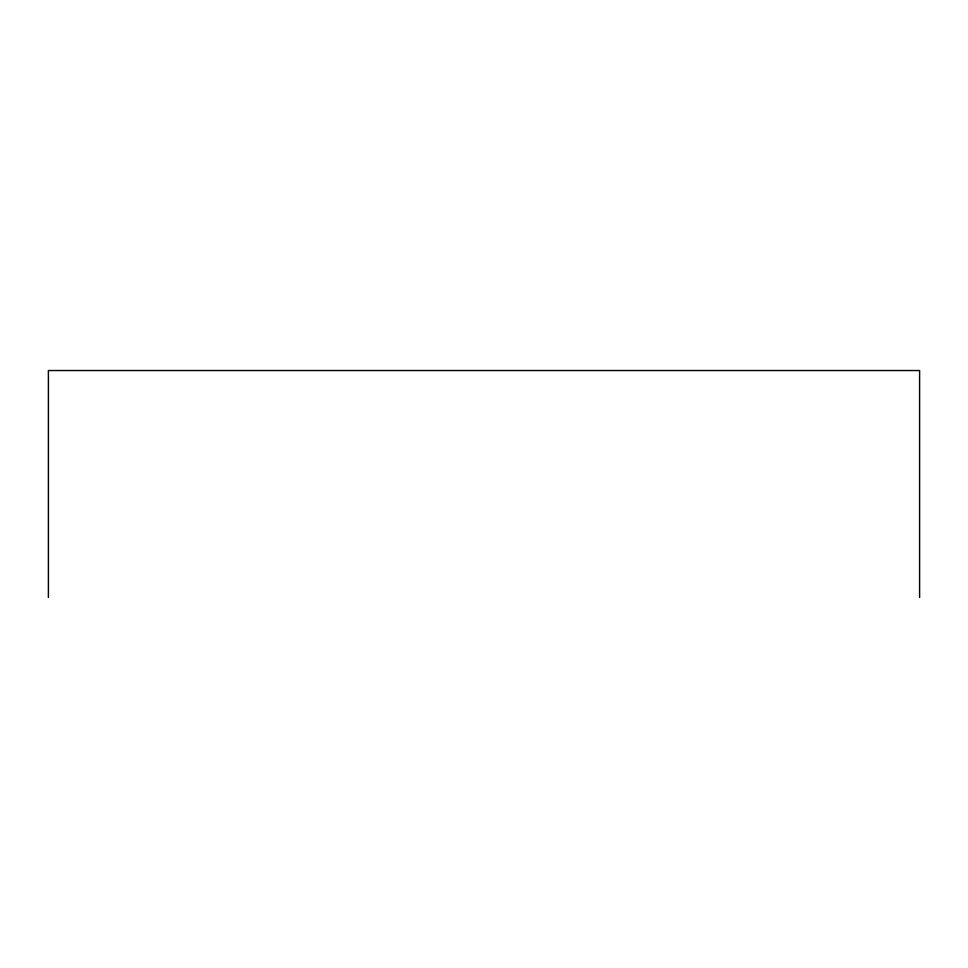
<?xml version="1.0" encoding="UTF-8"?>
<svg xmlns="http://www.w3.org/2000/svg" width="968" height="968" viewBox="0 0 968 968"><rect width="100%" height="100%" fill="white"/><g stroke="black" fill="none" stroke-linecap="round" stroke-linejoin="round"><path stroke-width="1.45" d="M919.6 597.462L919.6 370.538L48.4 370.538L48.4 597.462"/></g></svg>
